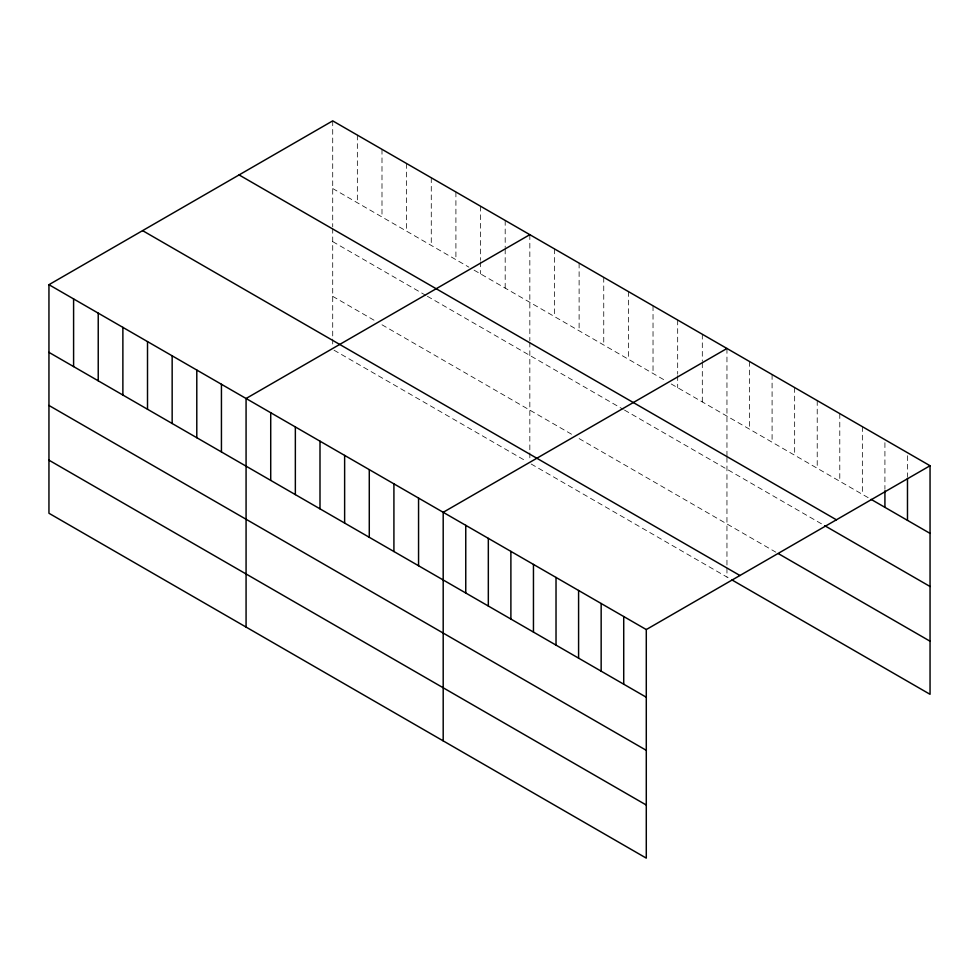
<?xml version="1.0" encoding="UTF-8"?>
<svg xmlns="http://www.w3.org/2000/svg" width="979" height="979" viewBox="0 0 979 979"><rect width="100%" height="100%" fill="white"/><g stroke="black" fill="none" stroke-linecap="round" stroke-linejoin="round"><path stroke-width="0.73" stroke-dasharray="4.89 3.67" d="M332.713 188.531L468.88 267.145M474.069 270.143L666.001 380.953M671.19 383.952L868.618 497.932M332.713 241.629L426.085 295.536M427.382 296.282L623.207 409.344M624.504 410.091L823.486 524.977M332.713 296.343L375.508 321.051M381.994 324.783L572.629 434.847M579.115 438.592L775.845 552.18M334.01 350.188L525.943 460.999M531.132 463.997L729.465 578.503M907.484 455.712L907.484 476.761M884.918 442.679L884.918 489.292M862.352 426.648L862.352 494.309M839.786 413.615L839.786 481.289M817.22 400.595L817.22 468.256M794.654 387.562L794.654 455.223M772.088 374.541L772.088 442.202M749.522 361.508L749.522 429.169M726.956 348.475L726.956 455.969M726.956 457.438L726.956 566.731M726.956 568.199L726.956 577.047M702.31 334.255L702.31 361.312M702.31 362.817L702.31 401.916M677.676 320.023L677.676 374.162M677.676 375.667L677.676 387.696M653.03 305.803L653.03 373.464M628.396 291.571L628.396 359.244M603.749 277.351L603.749 345.012M579.115 263.118L579.115 330.792M554.469 248.899L554.469 316.56M529.835 234.666L529.835 340.68M529.835 342.161L529.835 451.441M529.835 452.922L529.835 460.289M505.188 220.446L505.188 247.516M505.188 249.009L505.188 288.107M480.554 206.214L480.554 260.353M480.554 261.858L480.554 273.887M455.908 191.994L455.908 259.655M431.274 177.762L431.274 245.435M406.628 163.542L406.628 231.203M381.994 149.31L381.994 216.983M357.347 135.09L357.347 202.751M332.713 120.87L332.713 226.883M332.713 228.352L332.713 337.633M332.713 339.113L332.713 346.493"/><path stroke-width="1.47" d="M48.95 284.693L646.287 629.558L646.287 858.13L48.95 513.265L48.95 284.693L332.713 120.87L930.05 465.735L930.05 694.307L731.974 579.947M529.835 234.666L246.072 398.502L246.072 627.074M726.956 348.475L443.193 512.311L443.193 740.883M646.287 629.558L930.05 465.735M871.126 499.376L930.05 533.396M239.072 174.923L836.409 519.8M824.746 525.699L930.05 586.494M778.354 553.624L930.05 641.208M142.591 230.628L739.928 575.505M48.95 352.354L646.287 697.232M48.95 405.453L646.287 750.33M48.95 460.167L646.287 805.032M907.484 478.266L907.484 520.375M884.918 490.797L884.918 507.342M623.721 616.537L623.721 684.199M601.155 603.505L601.155 671.166M578.589 590.472L578.589 658.145M556.023 577.451L556.023 645.112M533.457 564.418L533.457 632.079M510.891 551.397L510.891 619.058M488.325 538.364L488.325 606.025M465.759 525.331L465.759 592.993M418.559 498.078L418.559 565.74M393.913 483.859L393.913 551.52M369.279 469.626L369.279 537.287M344.632 455.406L344.632 523.067M319.998 441.174L319.998 508.835M295.352 426.954L295.352 494.615M270.718 412.722L270.718 480.383M221.438 384.27L221.438 451.931M196.791 370.05L196.791 437.711M172.157 355.818L172.157 423.491M147.511 341.598L147.511 409.259M122.877 327.365L122.877 395.039M98.23 313.145L98.23 380.807M73.596 298.913L73.596 366.587"/></g></svg>
